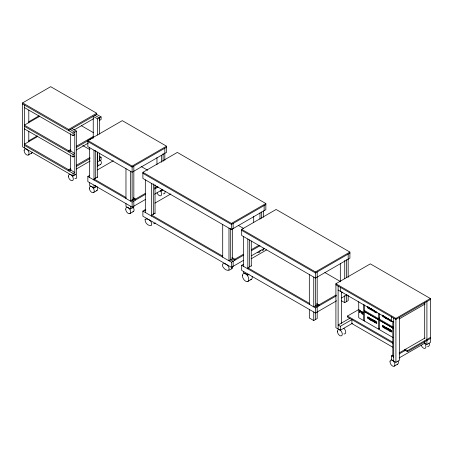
<?xml version="1.0" encoding="UTF-8"?>
<svg xmlns="http://www.w3.org/2000/svg" width="453" height="453" viewBox="0 0 453 453"><rect width="100%" height="100%" fill="white"/><g stroke="black" fill="none" stroke-linecap="round" stroke-linejoin="round"><path stroke-width="0.68" d="M72.084 128.573L76.512 131.127L76.512 174.009L73.069 175.996L22.65 146.891L22.65 102.871L50.685 86.682L96.682 113.233L96.682 114.371L68.641 130.56L68.641 129.422L22.65 102.871M37.78 136.449L24.371 144.19L24.371 145.328L73.069 173.442L74.79 172.446L69.921 169.637M70.362 170.339L70.362 154.875M70.362 151.359L70.362 133.782M99.383 134.088L99.383 117.922L94.96 115.368M424.693 341.081L424.693 343.193L426.907 344.473L430.35 342.485L430.35 298.51L370.339 263.867L335.905 283.742L335.905 327.717L340.333 330.271L352.417 323.3M370.52 308.295L370.146 308.578L370.645 309.648L371.024 308.686M367.921 306.896C369.597 309.659 367.162 308.351 367.525 306.409M382.949 315.509L383.006 316.341L383.901 316.721L383.668 317.043L382.655 316.409L382.525 315.073M386.03 317.349L385.645 318.306L385.152 317.242L385.503 316.794M155.271 222.961L154.371 223.714L153.646 223.748M228.867 270.107C230.413 267.055 225.939 262.638 222.825 263.782C221.421 266.053 224.031 268.612 225.849 269.784C228.221 271.387 233.244 269.178 232.655 266.166M28.873 121.71L39.066 115.826M39.609 116.364L24.371 125.164L68.641 150.724L70.47 149.666M28.873 140.741L37.271 135.894M68.641 129.422L96.682 113.233M28.324 155.011L31.767 153.023M73.964 130.045L93.76 118.612M22.65 104.003L73.069 133.114L76.512 131.127M93.239 138.154L93.239 116.359L97.661 118.913L101.104 116.925L101.104 119.484L99.383 120.475L99.383 117.922M24.371 107.554L73.069 135.668L74.79 134.677M76.563 146.149L93.629 136.296M87.848 140.526L122.276 120.645L166.551 146.206L166.551 152.344L132.117 172.219L87.848 146.659L87.848 140.526L132.117 166.087L166.551 146.206M71.081 150.453L68.641 151.857L68.641 150.724M76.364 147.401L93.76 137.355M76.364 149.954L88.358 143.029M24.371 126.302L73.069 154.416L74.79 153.42L69.921 150.611M24.371 128.856L73.069 156.97L74.79 155.974M24.371 144.19L68.641 169.75L70.47 168.692M76.563 165.175L89.977 157.434M71.081 169.479L68.641 170.889L68.641 169.75M76.364 166.427L90.158 158.465M76.364 168.986L90.158 161.019M97.661 151.959L97.661 161.8L101.104 159.813L101.104 157.253L99.383 158.25L99.383 160.804L99.383 153.069M100.634 164.382L97.191 166.37A3.477 2.01 60 0 0 97.191 162.355M97.412 169.937L113.324 160.747M145.385 199.49L132.117 207.151L87.848 181.591L87.848 176.483L89.569 175.487M97.44 177.021L93.992 179.009L125.968 197.468M89.569 182.587L89.569 185.424L93.992 187.984L96.863 186.325M166.551 147.231L132.117 167.106L87.848 141.551M93.522 192.559L96.965 190.571M142.882 172.304L177.316 152.423L265.854 203.544L265.854 209.677L231.426 229.558L142.882 178.437L142.882 172.304L231.426 223.42L265.854 203.544M134.547 198.646L130.396 201.047L130.396 171.228M133.324 197.74L135.56 199.031L145.351 193.374M154.535 188.074L157.599 186.308M87.848 176.483L132.117 202.038L145.385 194.382M154.496 189.116L158.21 186.976M154.496 194.229L162.395 189.671M125.968 203.601L125.968 206.443L130.396 208.997L133.839 207.01L133.839 201.047L132.021 199.994M160.277 190.47L161.381 191.104L163.103 190.113M129.92 213.573L133.363 211.585M154.898 203.137L170.809 193.952M243.476 260.367L231.426 267.327L142.882 216.206L142.882 211.098L145.821 209.399M155.039 213.12L151.596 215.107L222.712 256.16M265.854 204.563L231.426 224.445L142.882 173.323M241.687 229.343L276.115 209.467L349.903 252.066L349.903 258.199L315.469 278.08L241.687 235.481L241.687 229.343L315.469 271.942L349.903 252.066M232.531 258.759L228.986 260.803L228.986 228.148M231.964 257.525L234.869 259.207L243.437 254.258M251.392 249.66L258.742 245.424M142.882 211.098L231.426 262.213L243.476 255.254M251.375 250.696L259.965 245.736M251.375 255.809L264.133 248.442M251.251 258.754L266.551 249.92M336.636 300.786L315.469 313.012L241.687 270.413L241.687 265.299L243.408 264.303M251.279 265.837L247.831 267.825L309.32 303.323M243.408 271.404L243.408 272.542L247.831 275.096L248.98 274.433M247.882 281.426L251.324 279.439M349.903 253.085L315.469 272.966L241.687 230.367M317.898 304.507L313.748 306.902L313.748 277.083M316.675 303.595L318.912 304.886L336.052 294.994M241.687 265.299L315.469 307.898L336.636 295.679M341.494 292.87L342.785 292.128M341.494 297.983L346.964 294.824M309.32 309.461L309.32 317.978L313.748 320.537L317.191 318.55L317.191 312.213M341.415 300.724L344.733 302.644L348.176 300.656L348.176 295.413M392.779 343.232L347.468 317.066L347.468 316.047L358.901 309.444M349.597 318.391L338.119 325.022L340.333 326.296L352.417 319.32M379.761 317.961L378.555 318.657L378.555 313.3M335.905 283.742L395.916 318.391L430.35 298.51M358.731 301.709L358.731 317.723L378.555 329.167L379.761 328.47M430.35 299.535L395.916 319.41L335.905 284.767M399.138 318.974L425.118 303.974M399.359 317.423L399.359 360.378L395.916 362.366L391.488 359.807L391.488 355.832L392.7 355.135M399.138 352.949L425.118 337.955M399.138 353.974L405.18 350.486M405.027 349.28L407.479 350.69L430.35 337.485M404.416 349.948L407.479 351.715L430.35 338.51M399.138 357.949L425.118 342.949M394.212 366.16L397.655 364.172M231.755 268.391L232.31 268.119M262.021 250.532L262.746 250.498L263.646 249.745L263.646 248.278M257.74 252.321L259.852 252.219L260.203 250.266M383.889 316.041L383.198 315.503M369.937 308.159L369.614 307.638M96.234 114.116L101.104 116.925M81.517 125.781L93.646 132.786M141.098 166.444L147.729 170.277M324.88 272.547L340.707 281.687M238.301 225.401L243.771 228.561M69.921 129.309L74.79 132.123L74.79 175.005M384.812 316.777L384.614 316.302M338.119 290.022L393.702 322.111M82.729 145.509L90.011 149.711M99.281 156.2L101.104 157.253M364.535 310.565L393.272 327.157M364.535 311.585L393.272 328.176M364.535 311.698L378.555 319.795L378.555 329.167M392.949 328.102L379.54 320.362L379.54 329.733L392.949 337.474M347.468 316.047L392.779 342.208M392.694 347.157L351.896 323.601L351.896 319.625M133.324 198.759L135.56 200.05L135.56 199.031M316.675 304.62L318.912 305.911L318.912 304.886M315.362 305.849L317.191 306.902L317.191 312.015M231.964 258.55L234.869 260.226L234.869 259.207M144.603 210.101L145.826 210.809M230.09 259.456L233.148 261.222L233.148 266.33M393.702 356.086L392.819 355.577L392.819 321.602M391.488 355.832L393.702 357.111M368.261 306.891L368.465 307.247M391.426 320.531L391.845 321.171A0.691 0.396 60 0 1 391.783 321.59C387.989 319.235 393.334 322.779 390.56 320.056M376.426 311.874L376.845 312.513A0.691 0.396 60 0 1 376.777 312.927C372.989 310.571 378.334 314.116 375.56 311.392M386.879 317.695L387.309 319.269L385.112 318L384.654 317.021L384.614 317.712L384.138 317.44L384.138 316.256M371.879 309.031L372.309 310.611L370.107 309.337L369.654 308.357L369.614 309.048L369.138 308.776L369.138 307.598M426.907 301.522L426.907 344.473M424.693 302.355L424.693 338.266M407.479 350.69L407.479 351.715M395.916 318.391L395.916 362.366M393.702 318.136L393.702 361.086M391.488 316.857L391.488 320.832M390.22 319.835L390.22 320.197L389.484 319.773L389.484 320.124L390.299 320.996L389.008 320.248L389.008 319.071M388.312 318.516L388.312 319.846L387.836 319.575L387.836 318.238M379.54 313.872L379.54 319.223M374.478 310.469L375.214 311.539L374.478 311.109L374.478 311.46L375.294 312.332L374.002 311.585L374.002 310.407M373.306 309.852L373.306 311.183L372.836 310.911L372.836 309.58M364.535 304.909L364.535 321.069M363.651 304.393L363.651 320.56M348.176 254.082L348.176 277.315M346.454 259.586L346.454 277.717M346.454 294.439L346.454 301.647M344.733 260.413L344.733 278.714M344.733 295.605L344.733 302.644M341.562 291.8L341.562 323.487M340.311 263.487L340.311 281.789M340.333 287.321L340.333 291.296M340.333 326.296L340.333 330.271M338.119 286.047L338.119 328.997M317.191 271.97L317.191 305.877M315.469 271.942L315.469 306.166M315.469 307.898L315.469 319.541M313.748 312.015L313.748 320.537M309.32 274.529L309.32 304.348M264.133 205.56L264.133 210.668M263.414 211.047L263.414 217.298M261.692 211.885L261.692 218.295M259.971 212.876L259.971 219.201M253.697 216.285L253.697 222.61M251.279 241.002L251.279 266.126M249.552 239.903L249.552 267.162M247.831 239.031L247.831 268.85M247.831 273.963L247.831 275.096M243.408 236.472L243.408 266.29M233.148 223.448L233.148 228.561M232.429 228.782L232.429 259.008M231.426 223.42L231.426 229.558M231.426 262.213L231.426 267.327M230.707 228.369L230.707 260.005M222.712 224.524L222.712 257.185M164.824 148.222L164.824 160.362M163.103 153.556L163.103 161.359M161.381 155.254L161.381 162.282M161.381 189.699L161.381 191.104M156.959 157.616L156.959 164.649M155.039 184.807L155.039 213.629M153.318 183.861L153.318 214.62M151.596 183.471L151.596 216.126M145.322 179.847L145.322 212.508M133.839 166.115L133.839 199.275M132.117 166.087L132.117 200.271M132.117 202.038L132.117 208.006M130.396 206.16L130.396 208.997M125.968 168.669L125.968 198.488M97.661 118.913L97.661 135.085M97.44 152.253L97.44 177.559M95.719 150.43L95.719 178.55M95.719 185.283L95.719 186.987M93.992 150.209L93.992 180.028M93.992 185.141L93.992 187.984M89.569 147.655L89.569 177.474M73.069 133.114L73.069 135.668M73.069 154.416L73.069 156.97M73.069 173.442L73.069 175.996M28.799 110.175L28.799 122.831M28.799 131.268L28.799 141.812M24.371 105L24.371 147.882M32.406 152.117A3.477 2.01 60 0 1 31.257 153.182M76.036 174.569A3.477 2.01 60 0 1 74.938 178.68M100.634 160.368A3.477 2.01 60 0 1 100.124 164.541M343.923 328.397A3.477 2.01 60 0 1 345.747 332.191A3.477 2.01 60 0 1 343.923 333.884M398.045 360.967A3.477 2.01 60 0 1 397.145 364.331M424.693 343.51A3.477 2.01 60 0 1 425.203 348.266A3.477 2.01 60 0 1 421.335 345.446M429.036 343.08A3.477 2.01 60 0 1 427.541 346.381M160.402 190.917A3.477 2.01 60 0 1 160.911 195.679A3.477 2.01 60 0 1 157.038 192.859M164.988 191.319A3.477 2.01 60 0 1 163.25 193.793M96.965 186.551A3.477 2.01 60 0 1 96.455 190.724M133.363 207.57A3.477 2.01 60 0 1 132.854 211.744M252.151 276.353A4.524 2.61 60 0 1 250.662 279.643M361.324 312.032C360.899 314.45 365.084 315.333 361.981 313.023C361.624 311.183 363.193 313.261 363.249 312.757C363.13 311.987 361.607 310.832 361.324 312.032M367.423 317.196L367.796 318.459L368.77 318.827L367.904 317.927L368.051 317.304L368.884 317.887L368.549 317.219L367.723 316.8L367.423 317.196M382.423 325.86L382.802 327.117L383.77 327.491L382.904 326.59L383.057 325.967L383.889 326.551L383.549 325.883L382.728 325.464L382.423 325.86M361.047 311.692L360.752 312.179L359.925 311.823L359.925 312.712L359.28 312.338L359.28 309.937L360.656 310.781L361.047 311.692M370.52 318.804L370.146 319.088L370.645 320.152L371.217 318.714L371.732 319.014L372.309 321.115L370.107 319.846L369.654 318.867L369.614 319.558L369.138 319.286L369.138 317.513L370.52 318.804M385.52 327.468L385.152 327.751L385.645 328.816L386.222 327.377L386.737 327.678L387.309 329.778L385.112 328.504L384.654 327.525L384.614 328.221L384.138 327.944L384.138 326.177L385.52 327.468M375.543 321.568L376.398 322.978L375.469 322.355L375.639 322.893L376.777 323.436A0.691 0.396 60 0 0 376.845 323.023C374.184 320.509 379.059 323.283 375.543 321.568M390.548 330.231L391.403 331.641L390.469 331.018L390.639 331.556L391.777 332.094A0.691 0.396 60 0 0 391.845 331.681C389.189 329.15 394.053 331.953 390.548 330.231M370.044 318.572L369.614 318.148L370.044 318.572M385.044 327.236L384.614 326.806L385.044 327.236M145.096 219.592C144.688 222.683 148.369 226.494 151.478 225.43C153.029 222.378 148.556 217.961 145.441 219.105L145.096 219.592M360.424 311.353C359.71 311.857 360.022 310.152 360.424 311.353M371.471 308.81L371.301 309.354L371.636 309.546L371.471 308.81M371.471 319.32L371.301 319.858L371.636 320.056L371.471 319.32M386.471 317.474L386.307 318.012L386.641 318.21L386.471 317.474M386.471 327.983L386.307 328.521L386.641 328.714L386.471 327.983M373.793 320.203L372.349 319.371L372.836 320.084L372.836 321.42L373.306 321.692L373.306 320.362L373.793 320.639L373.793 320.203M375.271 321.058L374.002 320.328L374.002 322.094L375.294 322.842L374.478 321.97L374.478 321.619L375.214 322.043L374.478 320.979L375.271 321.437L375.271 321.058M388.793 328.867L387.355 328.034L387.836 328.748L387.836 330.078L388.312 330.356L388.312 329.02L388.793 329.303L388.793 328.867M390.276 329.722L389.008 328.986L389.008 330.758L390.299 331.5L389.484 330.628L389.484 330.282L390.22 330.707L389.484 329.637L390.276 330.095L390.276 329.722M24.128 150.583A3.477 2.01 60 0 0 27.814 155.169A3.477 2.01 60 0 0 27.814 150.249A3.477 2.01 60 0 0 24.128 150.583M68.397 176.138A3.477 2.01 60 0 0 72.084 180.73A3.477 2.01 60 0 0 72.084 175.809A3.477 2.01 60 0 0 68.397 176.138M337.383 331.341A3.477 2.01 60 0 0 341.069 335.933A3.477 2.01 60 0 0 341.069 331.013A3.477 2.01 60 0 0 337.383 331.341M390.016 361.726A3.477 2.01 60 0 0 393.702 366.318A3.477 2.01 60 0 0 393.702 361.398A3.477 2.01 60 0 0 390.016 361.726M89.32 188.125A3.477 2.01 60 0 0 93.012 192.712A3.477 2.01 60 0 0 93.012 187.797A3.477 2.01 60 0 0 89.32 188.125M125.719 209.139A3.477 2.01 60 0 0 129.411 213.731A3.477 2.01 60 0 0 129.411 208.81A3.477 2.01 60 0 0 125.719 209.139M242.423 275.662A4.524 2.61 60 0 0 247.219 281.63A4.524 2.61 60 0 0 247.219 275.237A4.524 2.61 60 0 0 242.423 275.662"/></g></svg>
